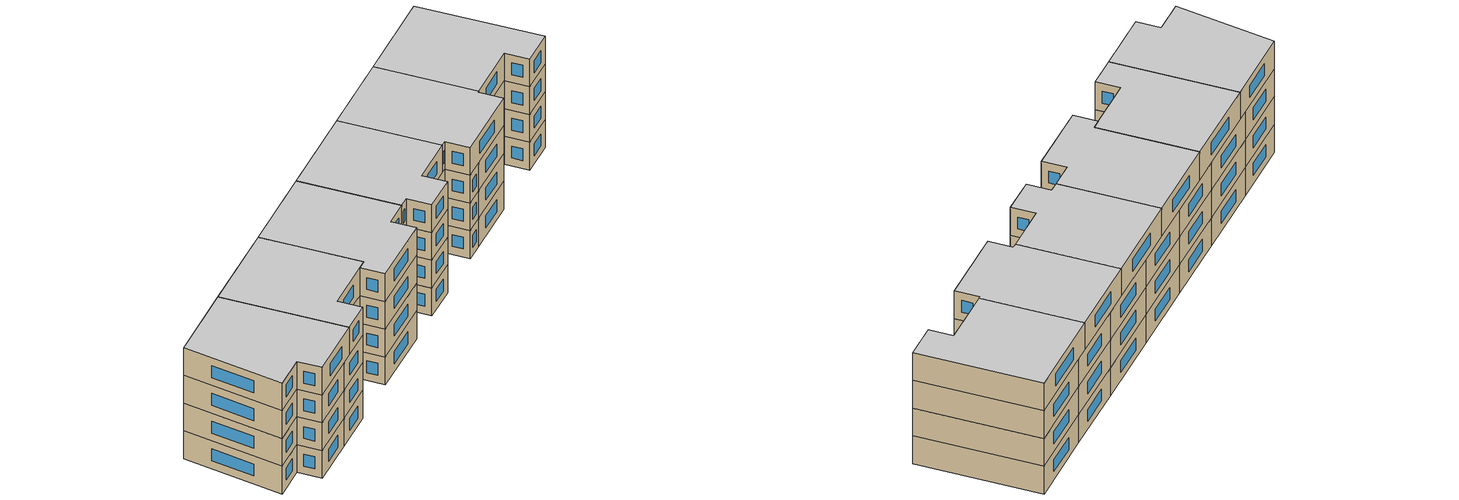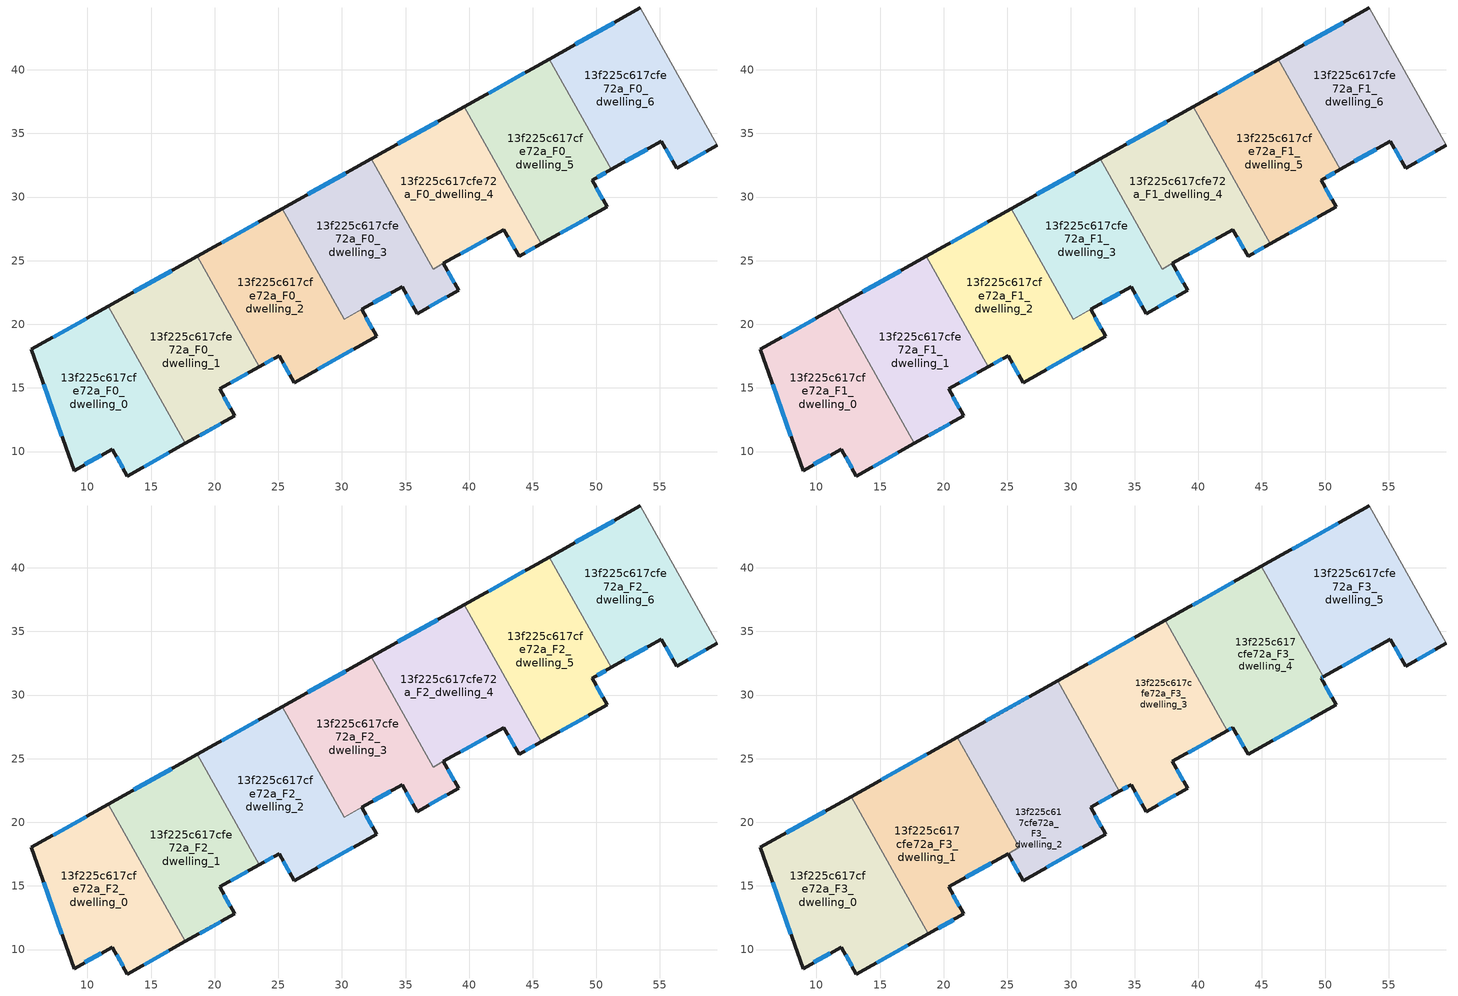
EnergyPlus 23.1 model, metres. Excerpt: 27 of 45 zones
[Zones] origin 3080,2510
13f225c617cfe72a_F0_dwelling_0
 floor ground (EU_floor_Construction): 11.65,21.42 17.7,10.63 13.14,8.08 11.96,10.19 8.94,8.5 5.59,18.03 z0
 wall outside (EU_wall_Construction): 11.65,21.42 5.59,18.03 8.94,8.5 11.96,10.19 13.14,8.08 17.7,10.63 z0:3
 wall to 13f225c617cfe72a_F0_dwelling_1 (EU_wall_Construction): 17.7,10.63 11.65,21.42 z0:3
 window (EU_Window_Construction): 12.3,9.59 12.8,8.68 / 9.8,8.98 11.1,9.71 / 6.55,15.3 7.98,11.22 / 9.92,20.45 7.32,19 / 14.45,8.81 16.4,9.9 z0.86:2.14
13f225c617cfe72a_F0_dwelling_1
 floor ground (EU_floor_Construction): 18.64,25.34 23.5,16.66 20.39,14.92 21.57,12.8 17.7,10.63 11.65,21.42 z0
 wall outside (EU_wall_Construction): 17.7,10.63 21.57,12.8 20.39,14.92 23.5,16.66 / 18.64,25.34 11.65,21.42 z0:3
 wall to 13f225c617cfe72a_F0_dwelling_2 (EU_wall_Construction): 23.5,16.66 18.64,25.34 z0:3
 window (EU_Window_Construction): 21.24,13.41 20.73,14.31 / 18.81,11.25 20.47,12.18 / 16.64,24.22 13.65,22.54 / 21.28,15.41 22.61,16.16 z0.86:2.14
13f225c617cfe72a_F0_dwelling_2
 floor ground (EU_floor_Construction): 25.32,29.09 30.19,20.41 31.54,21.17 32.73,19.06 26.24,15.42 25.05,17.53 23.5,16.66 18.64,25.34 z0
 wall outside (EU_wall_Construction): 23.5,16.66 25.05,17.53 26.24,15.42 32.73,19.06 31.54,21.17 / 25.32,29.09 18.64,25.34 z0:3
 wall to 13f225c617cfe72a_F0_dwelling_3 (EU_wall_Construction): 30.18,20.41 25.32,29.09 / 31.54,21.17 30.19,20.41 z0:3
 window (EU_Window_Construction): 28.1,16.46 30.88,18.02 / 25.39,16.93 25.9,16.03 / 23.95,16.91 24.61,17.28 / 23.41,28.02 20.54,26.41 / 32.39,19.66 31.88,20.56 z0.86:2.14
13f225c617cfe72a_F0_dwelling_3
 floor ground (EU_floor_Construction): 32.31,33.01 37.18,24.33 37.98,24.79 39.17,22.67 35.92,20.85 34.73,22.96 31.54,21.17 30.18,20.41 25.32,29.09 z0
 wall outside (EU_wall_Construction): 32.31,33.01 25.32,29.09 / 31.54,21.17 34.73,22.96 35.92,20.85 39.17,22.67 37.98,24.79 z0:3
 wall to 13f225c617cfe72a_F0_dwelling_4 (EU_wall_Construction): 37.98,24.79 37.18,24.34 32.31,33.01 z0:3
 window (EU_Window_Construction): 30.31,31.89 27.32,30.21 / 38.83,23.28 38.32,24.18 / 36.85,21.37 38.24,22.15 / 35.07,22.35 35.58,21.45 / 32.45,21.68 33.82,22.44 z0.86:2.14
13f225c617cfe72a_F0_dwelling_4
 floor ground (EU_floor_Construction): 39.62,37.11 45.67,26.32 43.93,25.34 42.74,27.45 37.98,24.79 37.18,24.34 32.31,33.01 z0
 wall outside (EU_wall_Construction): 39.62,37.11 32.31,33.01 / 37.98,24.79 42.74,27.45 43.93,25.34 45.67,26.32 z0:3
 wall to 13f225c617cfe72a_F0_dwelling_5 (EU_wall_Construction): 45.67,26.32 39.62,37.11 z0:3
 window (EU_Window_Construction): 37.53,35.94 34.4,34.19 / 44.43,25.62 45.18,26.04 / 43.08,26.85 43.59,25.94 / 39.34,25.55 41.38,26.69 z0.86:2.14
13f225c617cfe72a_F0_dwelling_5
 floor ground (EU_floor_Construction): 46.29,40.85 51.16,32.17 49.66,31.33 50.85,29.22 45.67,26.32 39.62,37.11 z0
 wall outside (EU_wall_Construction): 45.67,26.32 50.85,29.22 49.66,31.33 51.16,32.17 / 46.29,40.85 39.62,37.11 z0:3
 wall to 13f225c617cfe72a_F0_dwelling_6 (EU_wall_Construction): 51.16,32.17 46.29,40.85 z0:3
 window (EU_Window_Construction): 50.51,29.82 50,30.73 / 47.15,27.15 49.37,28.39 / 44.38,39.78 41.53,38.18 / 50.09,31.57 50.73,31.93 z0.86:2.14
13f225c617cfe72a_F0_dwelling_6
 floor ground (EU_floor_Construction): 53.44,44.86 59.49,34.07 56.31,32.28 55.12,34.4 51.16,32.17 46.29,40.85 z0
 wall outside (EU_wall_Construction): 51.16,32.17 55.12,34.4 56.31,32.28 59.49,34.07 / 53.44,44.86 46.29,40.85 z0:3
 wall adiabatic (EU_wall_Construction): 59.49,34.07 53.44,44.86 z0:3
 window (EU_Window_Construction): 55.46,33.79 55.97,32.89 / 52.29,32.81 53.99,33.76 / 51.4,43.72 48.33,42 / 57.22,32.79 58.58,33.56 z0.86:2.14
13f225c617cfe72a_F1_dwelling_0
 floor to 13f225c617cfe72a_F0_dwelling_0 (EU_floor_Construction): 11.65,21.42 17.7,10.63 13.14,8.08 11.96,10.19 8.94,8.5 5.59,18.03 z3
 wall outside (EU_wall_Construction): 11.65,21.42 5.59,18.03 8.94,8.5 11.96,10.19 13.14,8.08 17.7,10.63 z3:6
 wall to 13f225c617cfe72a_F1_dwelling_1 (EU_wall_Construction): 17.7,10.63 11.65,21.42 z3:6
 window (EU_Window_Construction): 12.3,9.59 12.8,8.68 / 9.8,8.98 11.1,9.71 / 6.55,15.3 7.98,11.22 / 9.92,20.45 7.32,19 / 14.45,8.81 16.4,9.9 z3.86:5.14
13f225c617cfe72a_F1_dwelling_1
 floor to 13f225c617cfe72a_F0_dwelling_1 (EU_floor_Construction): 18.64,25.34 23.5,16.66 20.39,14.92 21.57,12.8 17.7,10.63 11.65,21.42 z3
 wall outside (EU_wall_Construction): 17.7,10.63 21.57,12.8 20.39,14.92 23.5,16.66 / 18.64,25.34 11.65,21.42 z3:6
 wall to 13f225c617cfe72a_F1_dwelling_2 (EU_wall_Construction): 23.5,16.66 18.64,25.34 z3:6
 window (EU_Window_Construction): 21.24,13.41 20.73,14.31 / 18.81,11.25 20.47,12.18 / 16.64,24.22 13.65,22.54 / 21.28,15.41 22.61,16.16 z3.86:5.14
13f225c617cfe72a_F1_dwelling_2
 floor to 13f225c617cfe72a_F0_dwelling_2 (EU_floor_Construction): 25.32,29.09 30.19,20.41 31.54,21.17 32.73,19.06 26.24,15.42 25.05,17.53 23.5,16.66 18.64,25.34 z3
 wall outside (EU_wall_Construction): 23.5,16.66 25.05,17.53 26.24,15.42 32.73,19.06 31.54,21.17 / 25.32,29.09 18.64,25.34 z3:6
 wall to 13f225c617cfe72a_F1_dwelling_3 (EU_wall_Construction): 30.18,20.41 25.32,29.09 / 31.54,21.17 30.19,20.41 z3:6
 window (EU_Window_Construction): 28.1,16.46 30.88,18.02 / 25.39,16.93 25.9,16.03 / 23.95,16.91 24.61,17.28 / 23.41,28.02 20.54,26.41 / 32.39,19.66 31.88,20.56 z3.86:5.14
13f225c617cfe72a_F1_dwelling_3
 floor to 13f225c617cfe72a_F0_dwelling_3 (EU_floor_Construction): 32.31,33.01 37.18,24.33 37.98,24.79 39.17,22.67 35.92,20.85 34.73,22.96 31.54,21.17 30.18,20.41 25.32,29.09 z3
 wall outside (EU_wall_Construction): 32.31,33.01 25.32,29.09 / 31.54,21.17 34.73,22.96 35.92,20.85 39.17,22.67 37.98,24.79 z3:6
 wall to 13f225c617cfe72a_F1_dwelling_4 (EU_wall_Construction): 37.98,24.79 37.18,24.34 32.31,33.01 z3:6
 window (EU_Window_Construction): 30.31,31.89 27.32,30.21 / 38.83,23.28 38.32,24.18 / 36.85,21.37 38.24,22.15 / 35.07,22.35 35.58,21.45 / 32.45,21.68 33.82,22.44 z3.86:5.14
13f225c617cfe72a_F1_dwelling_4
 floor to 13f225c617cfe72a_F0_dwelling_4 (EU_floor_Construction): 39.62,37.11 45.67,26.32 43.93,25.34 42.74,27.45 37.98,24.79 37.18,24.34 32.31,33.01 z3
 wall outside (EU_wall_Construction): 39.62,37.11 32.31,33.01 / 37.98,24.79 42.74,27.45 43.93,25.34 45.67,26.32 z3:6
 wall to 13f225c617cfe72a_F1_dwelling_5 (EU_wall_Construction): 45.67,26.32 39.62,37.11 z3:6
 window (EU_Window_Construction): 37.53,35.94 34.4,34.19 / 44.43,25.62 45.18,26.04 / 43.08,26.85 43.59,25.94 / 39.34,25.55 41.38,26.69 z3.86:5.14
13f225c617cfe72a_F1_dwelling_5
 floor to 13f225c617cfe72a_F0_dwelling_5 (EU_floor_Construction): 46.29,40.85 51.16,32.17 49.66,31.33 50.85,29.22 45.67,26.32 39.62,37.11 z3
 wall outside (EU_wall_Construction): 45.67,26.32 50.85,29.22 49.66,31.33 51.16,32.17 / 46.29,40.85 39.62,37.11 z3:6
 wall to 13f225c617cfe72a_F1_dwelling_6 (EU_wall_Construction): 51.16,32.17 46.29,40.85 z3:6
 window (EU_Window_Construction): 50.51,29.82 50,30.73 / 47.15,27.15 49.37,28.39 / 44.38,39.78 41.53,38.18 / 50.09,31.57 50.73,31.93 z3.86:5.14
13f225c617cfe72a_F1_dwelling_6
 floor to 13f225c617cfe72a_F0_dwelling_6 (EU_floor_Construction): 53.44,44.86 59.49,34.07 56.31,32.28 55.12,34.4 51.16,32.17 46.29,40.85 z3
 wall outside (EU_wall_Construction): 51.16,32.17 55.12,34.4 56.31,32.28 59.49,34.07 / 53.44,44.86 46.29,40.85 z3:6
 wall adiabatic (EU_wall_Construction): 59.49,34.07 53.44,44.86 z3:6
 window (EU_Window_Construction): 55.46,33.79 55.97,32.89 / 52.29,32.81 53.99,33.76 / 51.4,43.72 48.33,42 / 57.22,32.79 58.58,33.56 z3.86:5.14
13f225c617cfe72a_F2_dwelling_0
 floor to 13f225c617cfe72a_F1_dwelling_0 (EU_floor_Construction): 11.65,21.42 17.7,10.63 13.14,8.08 11.96,10.19 8.94,8.5 5.59,18.03 z6
 wall outside (EU_wall_Construction): 11.65,21.42 5.59,18.03 8.94,8.5 11.96,10.19 13.14,8.08 17.7,10.63 z6:9
 wall to 13f225c617cfe72a_F2_dwelling_1 (EU_wall_Construction): 17.7,10.63 11.65,21.42 z6:9
 window (EU_Window_Construction): 12.3,9.59 12.8,8.68 / 9.8,8.98 11.1,9.71 / 6.55,15.3 7.98,11.22 / 9.92,20.45 7.32,19 / 14.45,8.81 16.4,9.9 z6.86:8.14
13f225c617cfe72a_F2_dwelling_1
 floor to 13f225c617cfe72a_F1_dwelling_1 (EU_floor_Construction): 18.64,25.34 23.5,16.66 20.39,14.92 21.57,12.8 17.7,10.63 11.65,21.42 z6
 wall outside (EU_wall_Construction): 17.7,10.63 21.57,12.8 20.39,14.92 23.5,16.66 / 18.64,25.34 11.65,21.42 z6:9
 wall to 13f225c617cfe72a_F2_dwelling_2 (EU_wall_Construction): 23.5,16.66 18.64,25.34 z6:9
 window (EU_Window_Construction): 21.24,13.41 20.73,14.31 / 18.81,11.25 20.47,12.18 / 16.64,24.22 13.65,22.54 / 21.28,15.41 22.61,16.16 z6.86:8.14
13f225c617cfe72a_F2_dwelling_2
 floor to 13f225c617cfe72a_F1_dwelling_2 (EU_floor_Construction): 25.32,29.09 30.19,20.41 31.54,21.17 32.73,19.06 26.24,15.42 25.05,17.53 23.5,16.66 18.64,25.34 z6
 wall outside (EU_wall_Construction): 23.5,16.66 25.05,17.53 26.24,15.42 32.73,19.06 31.54,21.17 / 25.32,29.09 18.64,25.34 z6:9
 wall to 13f225c617cfe72a_F2_dwelling_3 (EU_wall_Construction): 30.18,20.41 25.32,29.09 / 31.54,21.17 30.19,20.41 z6:9
 window (EU_Window_Construction): 28.1,16.46 30.88,18.02 / 25.39,16.93 25.9,16.03 / 23.95,16.91 24.61,17.28 / 23.41,28.02 20.54,26.41 / 32.39,19.66 31.88,20.56 z6.86:8.14
13f225c617cfe72a_F2_dwelling_3
 floor to 13f225c617cfe72a_F1_dwelling_3 (EU_floor_Construction): 32.31,33.01 37.18,24.33 37.98,24.79 39.17,22.67 35.92,20.85 34.73,22.96 31.54,21.17 30.18,20.41 25.32,29.09 z6
 wall outside (EU_wall_Construction): 32.31,33.01 25.32,29.09 / 31.54,21.17 34.73,22.96 35.92,20.85 39.17,22.67 37.98,24.79 z6:9
 wall to 13f225c617cfe72a_F2_dwelling_4 (EU_wall_Construction): 37.98,24.79 37.18,24.34 32.31,33.01 z6:9
 window (EU_Window_Construction): 30.31,31.89 27.32,30.21 / 38.83,23.28 38.32,24.18 / 36.85,21.37 38.24,22.15 / 35.07,22.35 35.58,21.45 / 32.45,21.68 33.82,22.44 z6.86:8.14
13f225c617cfe72a_F2_dwelling_4
 floor to 13f225c617cfe72a_F1_dwelling_4 (EU_floor_Construction): 39.62,37.11 45.67,26.32 43.93,25.34 42.74,27.45 37.98,24.79 37.18,24.34 32.31,33.01 z6
 wall outside (EU_wall_Construction): 39.62,37.11 32.31,33.01 / 37.98,24.79 42.74,27.45 43.93,25.34 45.67,26.32 z6:9
 wall to 13f225c617cfe72a_F2_dwelling_5 (EU_wall_Construction): 45.67,26.32 39.62,37.11 z6:9
 window (EU_Window_Construction): 37.53,35.94 34.4,34.19 / 44.43,25.62 45.18,26.04 / 43.08,26.85 43.59,25.94 / 39.34,25.55 41.38,26.69 z6.86:8.14
13f225c617cfe72a_F2_dwelling_5
 floor to 13f225c617cfe72a_F1_dwelling_5 (EU_floor_Construction): 46.29,40.85 51.16,32.17 49.66,31.33 50.85,29.22 45.67,26.32 39.62,37.11 z6
 wall outside (EU_wall_Construction): 45.67,26.32 50.85,29.22 49.66,31.33 51.16,32.17 / 46.29,40.85 39.62,37.11 z6:9
 wall to 13f225c617cfe72a_F2_dwelling_6 (EU_wall_Construction): 51.16,32.17 46.29,40.85 z6:9
 window (EU_Window_Construction): 50.51,29.82 50,30.73 / 47.15,27.15 49.37,28.39 / 44.38,39.78 41.53,38.18 / 50.09,31.57 50.73,31.93 z6.86:8.14
13f225c617cfe72a_F2_dwelling_6
 floor to 13f225c617cfe72a_F1_dwelling_6 (EU_floor_Construction): 53.44,44.86 59.49,34.07 56.31,32.28 55.12,34.4 51.16,32.17 46.29,40.85 z6
 wall outside (EU_wall_Construction): 51.16,32.17 55.12,34.4 56.31,32.28 59.49,34.07 / 53.44,44.86 46.29,40.85 z6:9
 wall adiabatic (EU_wall_Construction): 59.49,34.07 53.44,44.86 z6:9
 window (EU_Window_Construction): 55.46,33.79 55.97,32.89 / 52.29,32.81 53.99,33.76 / 51.4,43.72 48.33,42 / 57.22,32.79 58.58,33.56 z6.86:8.14
13f225c617cfe72a_F3_dwelling_0
 floor to 13f225c617cfe72a_F2_dwelling_0 (EU_floor_Construction): 11.65,21.42 17.7,10.63 13.14,8.08 11.96,10.19 8.94,8.5 5.59,18.03 z9
 floor to 13f225c617cfe72a_F2_dwelling_1 (EU_floor_Construction): 12.71,22.02 18.77,11.23 17.7,10.63 11.65,21.42 z9
 wall outside (EU_wall_Construction): 12.71,22.02 5.59,18.03 8.94,8.5 11.96,10.19 13.14,8.08 18.77,11.23 z9:12
 wall to 13f225c617cfe72a_F3_dwelling_1 (EU_wall_Construction): 18.77,11.23 12.71,22.02 z9:12
 window (EU_Window_Construction): 12.3,9.59 12.8,8.68 / 9.8,8.98 11.1,9.71 / 6.55,15.3 7.98,11.22 / 10.68,20.88 7.63,19.17 / 14.75,8.98 17.16,10.33 z9.86:11.14
 ceiling to 13f225c617cfe72a_F4_dwelling_0 (EU_floor_Construction): 18.77,11.23 12.71,22.02 5.59,18.03 8.94,8.5 11.96,10.19 13.14,8.08 z12
13f225c617cfe72a_F3_dwelling_1
 floor to 13f225c617cfe72a_F2_dwelling_1 (EU_floor_Construction): 18.64,25.34 23.5,16.66 20.39,14.92 21.57,12.8 18.77,11.23 12.71,22.02 z9
 floor to 13f225c617cfe72a_F2_dwelling_2 (EU_floor_Construction): 21.07,26.7 25.93,18.03 23.5,16.66 18.64,25.34 z9
 wall outside (EU_wall_Construction): 21.07,26.71 12.71,22.02 / 18.77,11.23 21.57,12.8 20.39,14.92 25.06,17.53 z9:12
 wall to 13f225c617cfe72a_F3_dwelling_2 (EU_wall_Construction): 22.44,24.26 21.07,26.71 / 25.06,17.53 25.93,18.03 22.44,24.25 z9:12
 window (EU_Window_Construction): 18.68,25.37 15.1,23.36 / 21.24,13.41 20.73,14.31 / 19.57,11.68 20.77,12.35 / 21.72,15.66 23.72,16.79 z9.86:11.14
 ceiling to 13f225c617cfe72a_F4_dwelling_1 (EU_floor_Construction): 21.57,12.8 20.39,14.92 25.93,18.03 21.07,26.71 12.71,22.02 18.77,11.23 z12
13f225c617cfe72a_F3_dwelling_2
 floor to 13f225c617cfe72a_F2_dwelling_2 (EU_floor_Construction): 25.32,29.09 30.19,20.41 31.54,21.17 32.73,19.06 26.24,15.42 25.05,17.53 25.93,18.03 21.07,26.7 z9
 floor to 13f225c617cfe72a_F2_dwelling_3 (EU_floor_Construction): 28.95,31.13 33.82,22.44 31.51,21.15 30.18,20.41 25.32,29.09 z9
 wall outside (EU_wall_Construction): 28.95,31.13 21.07,26.71 / 25.05,17.53 26.24,15.42 32.73,19.06 31.54,21.17 33.82,22.44 z9:12
 wall to 13f225c617cfe72a_F3_dwelling_3 (EU_wall_Construction): 33.82,22.44 28.95,31.13 z9:12
 window (EU_Window_Construction): 26.7,29.86 23.32,27.97 / 32.19,21.53 33.17,22.08 / 32.39,19.66 31.88,20.57 / 28.1,16.46 30.88,18.02 / 25.39,16.93 25.9,16.03 z9.86:11.14
 ceiling to 13f225c617cfe72a_F4_dwelling_2 (EU_floor_Construction): 32.73,19.06 31.54,21.17 33.82,22.44 28.95,31.13 21.07,26.71 25.93,18.03 25.05,17.53 26.24,15.42 z12
13f225c617cfe72a_F3_dwelling_3
 floor to 13f225c617cfe72a_F2_dwelling_3 (EU_floor_Construction): 32.31,33.01 37.18,24.33 37.98,24.79 39.17,22.67 35.92,20.85 34.73,22.96 33.82,22.44 28.95,31.13 z9
 floor to 13f225c617cfe72a_F2_dwelling_4 (EU_floor_Construction): 37.4,35.87 42.27,27.19 37.95,24.76 37.18,24.34 32.31,33.01 z9
 wall outside (EU_wall_Construction): 33.82,22.44 34.73,22.96 35.92,20.85 39.17,22.67 37.98,24.79 42.27,27.19 / 37.4,35.87 28.95,31.13 z9:12
 wall to 13f225c617cfe72a_F3_dwelling_4 (EU_wall_Construction): 42.27,27.19 37.4,35.87 z9:12
 window (EU_Window_Construction): 38.83,23.28 38.32,24.18 / 36.85,21.37 38.24,22.15 / 35.07,22.35 35.58,21.45 / 34.08,22.59 34.47,22.81 / 34.99,34.51 31.36,32.48 / 39.21,25.47 41.05,26.5 z9.86:11.14
 ceiling to 13f225c617cfe72a_F4_dwelling_3 (EU_floor_Construction): 39.17,22.67 37.98,24.79 42.27,27.19 37.4,35.87 28.95,31.13 33.82,22.44 34.73,22.96 35.92,20.85 z12
13f225c617cfe72a_F3_dwelling_4
 floor to 13f225c617cfe72a_F2_dwelling_4 (EU_floor_Construction): 39.62,37.11 45.67,26.32 43.93,25.34 42.74,27.45 42.27,27.19 37.4,35.87 z9
 floor to 13f225c617cfe72a_F2_dwelling_5 (EU_floor_Construction): 44.97,40.11 49.84,31.43 49.66,31.33 50.85,29.22 45.67,26.32 39.62,37.11 z9
 wall outside (EU_wall_Construction): 42.27,27.19 42.74,27.45 43.93,25.34 50.85,29.22 49.66,31.33 49.84,31.43 / 44.97,40.11 37.4,35.87 z9:12
 wall to 13f225c617cfe72a_F3_dwelling_5 (EU_wall_Construction): 49.84,31.43 44.97,40.11 z9:12
 window (EU_Window_Construction): 50.51,29.82 50,30.73 / 45.9,26.45 48.87,28.11 / 43.08,26.85 43.59,25.94 / 42.41,27.26 42.61,27.38 / 42.81,38.9 39.57,37.08 / 49.71,31.36 49.79,31.4 z9.86:11.14
 ceiling to 13f225c617cfe72a_F4_dwelling_4 (EU_floor_Construction): 50.85,29.22 49.66,31.33 49.84,31.43 44.97,40.11 37.4,35.87 42.27,27.19 42.74,27.45 43.93,25.34 z12
13f225c617cfe72a_F3_dwelling_5
 floor to 13f225c617cfe72a_F2_dwelling_5 (EU_floor_Construction): 46.29,40.85 51.16,32.17 49.84,31.43 44.97,40.11 z9
 floor to 13f225c617cfe72a_F2_dwelling_6 (EU_floor_Construction): 53.44,44.86 59.49,34.07 56.31,32.28 55.12,34.4 51.16,32.17 46.29,40.85 z9
 wall outside (EU_wall_Construction): 49.84,31.43 55.12,34.4 56.31,32.28 59.49,34.07 / 53.44,44.86 44.97,40.11 z9:12
 wall adiabatic (EU_wall_Construction): 59.49,34.07 53.44,44.86 z9:12
 window (EU_Window_Construction): 55.46,33.79 55.97,32.89 / 51.35,32.28 53.61,33.55 / 51.02,43.51 47.39,41.47 / 57.22,32.79 58.58,33.56 z9.86:11.14
 ceiling to 13f225c617cfe72a_F4_dwelling_5 (EU_floor_Construction): 59.49,34.07 53.44,44.86 44.97,40.11 49.84,31.43 55.12,34.4 56.31,32.28 z12
[Building]
EU S2 Campaign: North Axis=0; Terrain=City; Solar Distribution=FullExterior
[Site:Location]
Helsinki-Vantaa.AP: Latitude=60.317; Longitude=24.963; Time Zone=2; Elevation=54.6
[SizingPeriod:WeatherFileDays]
AnnualSizingPeriod: Begin Month=1; Begin Day of Month=1; End Month=12; End Day of Month=31; Day of Week for Start Day=Monday; Use Weather File Daylight Saving Period=No; Use Weather File Rain and Snow Indicators=No
[MATERIAL]
EU_InternalMass_Material: Roughness=MediumRough; Thickness=0.1; Conductivity=1; Density=1800; Specific Heat=900; Thermal Absorptance=0.9; Solar Absorptance=0.7; Visible Absorptance=0.7
[MATERIAL:NOMASS] Roughness=MediumRough; Thermal Absorptance=0.9; Solar Absorptance=0.7; Visible Absorptance=0.7
Name | Thermal Resistance
EU_wall_NoMass | 5.91765
EU_floor_NoMass | 6.2875
[WINDOWMATERIAL:SIMPLEGLAZINGSYSTEM]
EU_Window_SimpleGlazing: UFactor=0.994035; Solar Heat Gain Coefficient=0.7; Visible Transmittance=0.7
[CONSTRUCTION]
EU_wall_Construction: EU_wall_NoMass
EU_floor_Construction: EU_floor_NoMass
EU_Window_Construction: EU_Window_SimpleGlazing
EU_InternalMass_Construction: EU_InternalMass_Material
[ZONE] Type=1; Multiplier=1; Ceiling Height=autocalculate; Floor Area=autocalculate; Part of Total Floor Area=Yes
Name | Volume
13f225c617cfe72a_F0_dwelling_0; 13f225c617cfe72a_F1_dwelling_0; 13f225c617cfe72a_F2_dwelling_0 | 271.36
13f225c617cfe72a_F3_dwelling_0 | 316.597
13f225c617cfe72a_F0_dwelling_1; 13f225c617cfe72a_F1_dwelling_1; 13f225c617cfe72a_F2_dwelling_1 | 271.373
13f225c617cfe72a_F3_dwelling_1 | 309.272
13f225c617cfe72a_F0_dwelling_2; 13f225c617cfe72a_F1_dwelling_2; 13f225c617cfe72a_F2_dwelling_2 | 282.688
13f225c617cfe72a_F3_dwelling_2 | 323.895
13f225c617cfe72a_F0_dwelling_3; 13f225c617cfe72a_F1_dwelling_3; 13f225c617cfe72a_F2_dwelling_3 | 266.7
13f225c617cfe72a_F3_dwelling_3 | 316.583
13f225c617cfe72a_F0_dwelling_4; 13f225c617cfe72a_F1_dwelling_4; 13f225c617cfe72a_F2_dwelling_4 | 264.683
13f225c617cfe72a_F3_dwelling_4 | 316.599
13f225c617cfe72a_F0_dwelling_5; 13f225c617cfe72a_F1_dwelling_5; 13f225c617cfe72a_F2_dwelling_5 | 271.382
13f225c617cfe72a_F3_dwelling_5 | 316.574
13f225c617cfe72a_F0_dwelling_6; 13f225c617cfe72a_F1_dwelling_6; 13f225c617cfe72a_F2_dwelling_6 | 271.345
[INTERNALMASS] Construction=EU_InternalMass_Construction
Name | Zone or ZoneList | Surface Area
13f225c617cfe72a_F0_dwelling_0_EU_InternalMass | 13f225c617cfe72a_F0_dwelling_0 | 90.4532
13f225c617cfe72a_F0_dwelling_1_EU_InternalMass | 13f225c617cfe72a_F0_dwelling_1 | 90.4575
13f225c617cfe72a_F0_dwelling_2_EU_InternalMass | 13f225c617cfe72a_F0_dwelling_2 | 94.2299
13f225c617cfe72a_F0_dwelling_3_EU_InternalMass | 13f225c617cfe72a_F0_dwelling_3 | 88.9013
13f225c617cfe72a_F0_dwelling_4_EU_InternalMass | 13f225c617cfe72a_F0_dwelling_4 | 88.2281
13f225c617cfe72a_F0_dwelling_5_EU_InternalMass | 13f225c617cfe72a_F0_dwelling_5 | 90.4605
13f225c617cfe72a_F0_dwelling_6_EU_InternalMass | 13f225c617cfe72a_F0_dwelling_6 | 90.4487
13f225c617cfe72a_F1_dwelling_0_EU_InternalMass | 13f225c617cfe72a_F1_dwelling_0 | 90.4532
13f225c617cfe72a_F1_dwelling_1_EU_InternalMass | 13f225c617cfe72a_F1_dwelling_1 | 90.4575
13f225c617cfe72a_F1_dwelling_2_EU_InternalMass | 13f225c617cfe72a_F1_dwelling_2 | 94.2299
13f225c617cfe72a_F1_dwelling_3_EU_InternalMass | 13f225c617cfe72a_F1_dwelling_3 | 88.9013
13f225c617cfe72a_F1_dwelling_4_EU_InternalMass | 13f225c617cfe72a_F1_dwelling_4 | 88.2281
13f225c617cfe72a_F1_dwelling_5_EU_InternalMass | 13f225c617cfe72a_F1_dwelling_5 | 90.4605
13f225c617cfe72a_F1_dwelling_6_EU_InternalMass | 13f225c617cfe72a_F1_dwelling_6 | 90.4487
13f225c617cfe72a_F2_dwelling_0_EU_InternalMass | 13f225c617cfe72a_F2_dwelling_0 | 90.4532
13f225c617cfe72a_F2_dwelling_1_EU_InternalMass | 13f225c617cfe72a_F2_dwelling_1 | 90.4575
13f225c617cfe72a_F2_dwelling_2_EU_InternalMass | 13f225c617cfe72a_F2_dwelling_2 | 94.2299
13f225c617cfe72a_F2_dwelling_3_EU_InternalMass | 13f225c617cfe72a_F2_dwelling_3 | 88.9013
13f225c617cfe72a_F2_dwelling_4_EU_InternalMass | 13f225c617cfe72a_F2_dwelling_4 | 88.2281
13f225c617cfe72a_F2_dwelling_5_EU_InternalMass | 13f225c617cfe72a_F2_dwelling_5 | 90.4605
13f225c617cfe72a_F2_dwelling_6_EU_InternalMass | 13f225c617cfe72a_F2_dwelling_6 | 90.4487
13f225c617cfe72a_F3_dwelling_0_EU_InternalMass | 13f225c617cfe72a_F3_dwelling_0 | 105.532
13f225c617cfe72a_F3_dwelling_1_EU_InternalMass | 13f225c617cfe72a_F3_dwelling_1 | 103.091
13f225c617cfe72a_F3_dwelling_2_EU_InternalMass | 13f225c617cfe72a_F3_dwelling_2 | 107.964
13f225c617cfe72a_F3_dwelling_3_EU_InternalMass | 13f225c617cfe72a_F3_dwelling_3 | 105.528
13f225c617cfe72a_F3_dwelling_4_EU_InternalMass | 13f225c617cfe72a_F3_dwelling_4 | 105.533
13f225c617cfe72a_F3_dwelling_5_EU_InternalMass | 13f225c617cfe72a_F3_dwelling_5 | 105.525
[OTHEREQUIPMENT] Fuel Type=Electricity; Design Level Calculation Method=Watts/Area; Power per Zone Floor Area=1; Fraction Latent=0; Fraction Radiant=0; Fraction Lost=0; Carbon Dioxide Generation Rate=0; EndUse Subcategory=EU_Step8_InternalGains
Name | Zone or ZoneList or Space or SpaceList | Schedule
EU_Step8_InternalGain_13f225c617cfe72a_F0_dwelling_0_f000 | 13f225c617cfe72a_F0_dwelling_0 | EU_Step8_GainSchedule_13f225c617cfe72a_F0_dwelling_0_f000
EU_Step8_InternalGain_13f225c617cfe72a_F0_dwelling_1_f000 | 13f225c617cfe72a_F0_dwelling_1 | EU_Step8_GainSchedule_13f225c617cfe72a_F0_dwelling_1_f000
EU_Step8_InternalGain_13f225c617cfe72a_F0_dwelling_2_f000 | 13f225c617cfe72a_F0_dwelling_2 | EU_Step8_GainSchedule_13f225c617cfe72a_F0_dwelling_2_f000
EU_Step8_InternalGain_13f225c617cfe72a_F0_dwelling_3_f000 | 13f225c617cfe72a_F0_dwelling_3 | EU_Step8_GainSchedule_13f225c617cfe72a_F0_dwelling_3_f000
EU_Step8_InternalGain_13f225c617cfe72a_F0_dwelling_4_f000 | 13f225c617cfe72a_F0_dwelling_4 | EU_Step8_GainSchedule_13f225c617cfe72a_F0_dwelling_4_f000
EU_Step8_InternalGain_13f225c617cfe72a_F0_dwelling_5_f000 | 13f225c617cfe72a_F0_dwelling_5 | EU_Step8_GainSchedule_13f225c617cfe72a_F0_dwelling_5_f000
EU_Step8_InternalGain_13f225c617cfe72a_F0_dwelling_6_f000 | 13f225c617cfe72a_F0_dwelling_6 | EU_Step8_GainSchedule_13f225c617cfe72a_F0_dwelling_6_f000
EU_Step8_InternalGain_13f225c617cfe72a_F1_dwelling_0_f000 | 13f225c617cfe72a_F1_dwelling_0 | EU_Step8_GainSchedule_13f225c617cfe72a_F1_dwelling_0_f000
EU_Step8_InternalGain_13f225c617cfe72a_F1_dwelling_1_f000 | 13f225c617cfe72a_F1_dwelling_1 | EU_Step8_GainSchedule_13f225c617cfe72a_F1_dwelling_1_f000
EU_Step8_InternalGain_13f225c617cfe72a_F1_dwelling_2_f000 | 13f225c617cfe72a_F1_dwelling_2 | EU_Step8_GainSchedule_13f225c617cfe72a_F1_dwelling_2_f000
EU_Step8_InternalGain_13f225c617cfe72a_F1_dwelling_3_f000 | 13f225c617cfe72a_F1_dwelling_3 | EU_Step8_GainSchedule_13f225c617cfe72a_F1_dwelling_3_f000
EU_Step8_InternalGain_13f225c617cfe72a_F1_dwelling_4_f000 | 13f225c617cfe72a_F1_dwelling_4 | EU_Step8_GainSchedule_13f225c617cfe72a_F1_dwelling_4_f000
EU_Step8_InternalGain_13f225c617cfe72a_F1_dwelling_5_f000 | 13f225c617cfe72a_F1_dwelling_5 | EU_Step8_GainSchedule_13f225c617cfe72a_F1_dwelling_5_f000
EU_Step8_InternalGain_13f225c617cfe72a_F1_dwelling_6_f000 | 13f225c617cfe72a_F1_dwelling_6 | EU_Step8_GainSchedule_13f225c617cfe72a_F1_dwelling_6_f000
EU_Step8_InternalGain_13f225c617cfe72a_F2_dwelling_0_f000 | 13f225c617cfe72a_F2_dwelling_0 | EU_Step8_GainSchedule_13f225c617cfe72a_F2_dwelling_0_f000
EU_Step8_InternalGain_13f225c617cfe72a_F2_dwelling_1_f000 | 13f225c617cfe72a_F2_dwelling_1 | EU_Step8_GainSchedule_13f225c617cfe72a_F2_dwelling_1_f000
EU_Step8_InternalGain_13f225c617cfe72a_F2_dwelling_2_f000 | 13f225c617cfe72a_F2_dwelling_2 | EU_Step8_GainSchedule_13f225c617cfe72a_F2_dwelling_2_f000
EU_Step8_InternalGain_13f225c617cfe72a_F2_dwelling_3_f000 | 13f225c617cfe72a_F2_dwelling_3 | EU_Step8_GainSchedule_13f225c617cfe72a_F2_dwelling_3_f000
EU_Step8_InternalGain_13f225c617cfe72a_F2_dwelling_4_f000 | 13f225c617cfe72a_F2_dwelling_4 | EU_Step8_GainSchedule_13f225c617cfe72a_F2_dwelling_4_f000
EU_Step8_InternalGain_13f225c617cfe72a_F2_dwelling_5_f000 | 13f225c617cfe72a_F2_dwelling_5 | EU_Step8_GainSchedule_13f225c617cfe72a_F2_dwelling_5_f000
EU_Step8_InternalGain_13f225c617cfe72a_F2_dwelling_6_f000 | 13f225c617cfe72a_F2_dwelling_6 | EU_Step8_GainSchedule_13f225c617cfe72a_F2_dwelling_6_f000
EU_Step8_InternalGain_13f225c617cfe72a_F3_dwelling_0_f000 | 13f225c617cfe72a_F3_dwelling_0 | EU_Step8_GainSchedule_13f225c617cfe72a_F3_dwelling_0_f000
EU_Step8_InternalGain_13f225c617cfe72a_F3_dwelling_1_f000 | 13f225c617cfe72a_F3_dwelling_1 | EU_Step8_GainSchedule_13f225c617cfe72a_F3_dwelling_1_f000
EU_Step8_InternalGain_13f225c617cfe72a_F3_dwelling_2_f000 | 13f225c617cfe72a_F3_dwelling_2 | EU_Step8_GainSchedule_13f225c617cfe72a_F3_dwelling_2_f000
EU_Step8_InternalGain_13f225c617cfe72a_F3_dwelling_3_f000 | 13f225c617cfe72a_F3_dwelling_3 | EU_Step8_GainSchedule_13f225c617cfe72a_F3_dwelling_3_f000
EU_Step8_InternalGain_13f225c617cfe72a_F3_dwelling_4_f000 | 13f225c617cfe72a_F3_dwelling_4 | EU_Step8_GainSchedule_13f225c617cfe72a_F3_dwelling_4_f000
EU_Step8_InternalGain_13f225c617cfe72a_F3_dwelling_5_f000 | 13f225c617cfe72a_F3_dwelling_5 | EU_Step8_GainSchedule_13f225c617cfe72a_F3_dwelling_5_f000
[ZONEVENTILATION:DESIGNFLOWRATE] Schedule=EU_AlwaysOn; Design Flow Rate Calculation Method=AirChanges/Hour; Air Changes per Hour=0.596421; Ventilation Type=Natural; Fan Pressure Rise=0; Fan Total Efficiency=1; Constant Term Coefficient=1; Temperature Term Coefficient=0; Velocity Term Coefficient=0; Velocity Squared Term Coefficient=0; Minimum Indoor Temperature=-100; Maximum Indoor Temperature=100; Delta Temperature=-100; Minimum Outdoor Temperature=-100; Maximum Outdoor Temperature=100; Maximum Wind Speed=40
Name | Zone or ZoneList or Space or SpaceList
EU_ConstantAir_13f225c617cfe72a_F0_dwelling_0 | 13f225c617cfe72a_F0_dwelling_0
EU_ConstantAir_13f225c617cfe72a_F0_dwelling_1 | 13f225c617cfe72a_F0_dwelling_1
EU_ConstantAir_13f225c617cfe72a_F0_dwelling_2 | 13f225c617cfe72a_F0_dwelling_2
EU_ConstantAir_13f225c617cfe72a_F0_dwelling_3 | 13f225c617cfe72a_F0_dwelling_3
EU_ConstantAir_13f225c617cfe72a_F0_dwelling_4 | 13f225c617cfe72a_F0_dwelling_4
EU_ConstantAir_13f225c617cfe72a_F0_dwelling_5 | 13f225c617cfe72a_F0_dwelling_5
EU_ConstantAir_13f225c617cfe72a_F0_dwelling_6 | 13f225c617cfe72a_F0_dwelling_6
EU_ConstantAir_13f225c617cfe72a_F1_dwelling_0 | 13f225c617cfe72a_F1_dwelling_0
EU_ConstantAir_13f225c617cfe72a_F1_dwelling_1 | 13f225c617cfe72a_F1_dwelling_1
EU_ConstantAir_13f225c617cfe72a_F1_dwelling_2 | 13f225c617cfe72a_F1_dwelling_2
EU_ConstantAir_13f225c617cfe72a_F1_dwelling_3 | 13f225c617cfe72a_F1_dwelling_3
EU_ConstantAir_13f225c617cfe72a_F1_dwelling_4 | 13f225c617cfe72a_F1_dwelling_4
EU_ConstantAir_13f225c617cfe72a_F1_dwelling_5 | 13f225c617cfe72a_F1_dwelling_5
EU_ConstantAir_13f225c617cfe72a_F1_dwelling_6 | 13f225c617cfe72a_F1_dwelling_6
EU_ConstantAir_13f225c617cfe72a_F2_dwelling_0 | 13f225c617cfe72a_F2_dwelling_0
EU_ConstantAir_13f225c617cfe72a_F2_dwelling_1 | 13f225c617cfe72a_F2_dwelling_1
EU_ConstantAir_13f225c617cfe72a_F2_dwelling_2 | 13f225c617cfe72a_F2_dwelling_2
EU_ConstantAir_13f225c617cfe72a_F2_dwelling_3 | 13f225c617cfe72a_F2_dwelling_3
EU_ConstantAir_13f225c617cfe72a_F2_dwelling_4 | 13f225c617cfe72a_F2_dwelling_4
EU_ConstantAir_13f225c617cfe72a_F2_dwelling_5 | 13f225c617cfe72a_F2_dwelling_5
EU_ConstantAir_13f225c617cfe72a_F2_dwelling_6 | 13f225c617cfe72a_F2_dwelling_6
EU_ConstantAir_13f225c617cfe72a_F3_dwelling_0 | 13f225c617cfe72a_F3_dwelling_0
EU_ConstantAir_13f225c617cfe72a_F3_dwelling_1 | 13f225c617cfe72a_F3_dwelling_1
EU_ConstantAir_13f225c617cfe72a_F3_dwelling_2 | 13f225c617cfe72a_F3_dwelling_2
EU_ConstantAir_13f225c617cfe72a_F3_dwelling_3 | 13f225c617cfe72a_F3_dwelling_3
EU_ConstantAir_13f225c617cfe72a_F3_dwelling_4 | 13f225c617cfe72a_F3_dwelling_4
EU_ConstantAir_13f225c617cfe72a_F3_dwelling_5 | 13f225c617cfe72a_F3_dwelling_5
[HVACTEMPLATE:THERMOSTAT] Constant Heating Setpoint=20; Constant Cooling Setpoint=50
EU_HeatOnly_13f225c617cfe72a_F0_dwelling_0; EU_HeatOnly_13f225c617cfe72a_F0_dwelling_1; EU_HeatOnly_13f225c617cfe72a_F0_dwelling_2; EU_HeatOnly_13f225c617cfe72a_F0_dwelling_3; EU_HeatOnly_13f225c617cfe72a_F0_dwelling_4; EU_HeatOnly_13f225c617cfe72a_F0_dwelling_5; EU_HeatOnly_13f225c617cfe72a_F0_dwelling_6; EU_HeatOnly_13f225c617cfe72a_F1_dwelling_0; EU_HeatOnly_13f225c617cfe72a_F1_dwelling_1; EU_HeatOnly_13f225c617cfe72a_F1_dwelling_2; EU_HeatOnly_13f225c617cfe72a_F1_dwelling_3; EU_HeatOnly_13f225c617cfe72a_F1_dwelling_4; EU_HeatOnly_13f225c617cfe72a_F1_dwelling_5; EU_HeatOnly_13f225c617cfe72a_F1_dwelling_6; EU_HeatOnly_13f225c617cfe72a_F2_dwelling_0; EU_HeatOnly_13f225c617cfe72a_F2_dwelling_1; EU_HeatOnly_13f225c617cfe72a_F2_dwelling_2; EU_HeatOnly_13f225c617cfe72a_F2_dwelling_3; EU_HeatOnly_13f225c617cfe72a_F2_dwelling_4; EU_HeatOnly_13f225c617cfe72a_F2_dwelling_5; EU_HeatOnly_13f225c617cfe72a_F2_dwelling_6; EU_HeatOnly_13f225c617cfe72a_F3_dwelling_0; EU_HeatOnly_13f225c617cfe72a_F3_dwelling_1; EU_HeatOnly_13f225c617cfe72a_F3_dwelling_2; EU_HeatOnly_13f225c617cfe72a_F3_dwelling_3; EU_HeatOnly_13f225c617cfe72a_F3_dwelling_4; EU_HeatOnly_13f225c617cfe72a_F3_dwelling_5; EU_HeatOnly_13f225c617cfe72a_F4_dwelling_0; EU_HeatOnly_13f225c617cfe72a_F4_dwelling_1; EU_HeatOnly_13f225c617cfe72a_F4_dwelling_2; EU_HeatOnly_13f225c617cfe72a_F4_dwelling_3; EU_HeatOnly_13f225c617cfe72a_F4_dwelling_4; EU_HeatOnly_13f225c617cfe72a_F4_dwelling_5; EU_HeatOnly_13f225c617cfe72a_F5_dwelling_0; EU_HeatOnly_13f225c617cfe72a_F5_dwelling_1; EU_HeatOnly_13f225c617cfe72a_F5_dwelling_2; EU_HeatOnly_13f225c617cfe72a_F5_dwelling_3; EU_HeatOnly_13f225c617cfe72a_F5_dwelling_4; EU_HeatOnly_13f225c617cfe72a_F5_dwelling_5; EU_HeatOnly_13f225c617cfe72a_F6_dwelling_0; EU_HeatOnly_13f225c617cfe72a_F6_dwelling_1; EU_HeatOnly_13f225c617cfe72a_F6_dwelling_2; EU_HeatOnly_13f225c617cfe72a_F6_dwelling_3; EU_HeatOnly_13f225c617cfe72a_F6_dwelling_4; EU_HeatOnly_13f225c617cfe72a_F6_dwelling_5
[HVACTEMPLATE:ZONE:IDEALLOADSAIRSYSTEM] System Availability Schedule=EU_AlwaysOn; Maximum Heating Supply Air Temperature=50; Minimum Cooling Supply Air Temperature=13; Maximum Heating Supply Air Humidity Ratio=0.0156; Minimum Cooling Supply Air Humidity Ratio=0.0077; Heating Limit=NoLimit; Cooling Limit=NoLimit; Heating Availability Schedule=EU_AlwaysOn; Cooling Availability Schedule=EU_CoolingOff; Dehumidification Control Type=ConstantSensibleHeatRatio; Cooling Sensible Heat Ratio=0.7; Dehumidification Setpoint=60; Humidification Control Type=None; Humidification Setpoint=30; Outdoor Air Method=None; Outdoor Air Flow Rate per Person=0.00944; Outdoor Air Flow Rate per Zone Floor Area=0; Outdoor Air Flow Rate per Zone=0; Demand Controlled Ventilation Type=None; Outdoor Air Economizer Type=NoEconomizer; Heat Recovery Type=None; Sensible Heat Recovery Effectiveness=0.7; Latent Heat Recovery Effectiveness=0.65
Name | Template Thermostat
13f225c617cfe72a_F0_dwelling_0 | EU_HeatOnly_13f225c617cfe72a_F0_dwelling_0
13f225c617cfe72a_F0_dwelling_1 | EU_HeatOnly_13f225c617cfe72a_F0_dwelling_1
13f225c617cfe72a_F0_dwelling_2 | EU_HeatOnly_13f225c617cfe72a_F0_dwelling_2
13f225c617cfe72a_F0_dwelling_3 | EU_HeatOnly_13f225c617cfe72a_F0_dwelling_3
13f225c617cfe72a_F0_dwelling_4 | EU_HeatOnly_13f225c617cfe72a_F0_dwelling_4
13f225c617cfe72a_F0_dwelling_5 | EU_HeatOnly_13f225c617cfe72a_F0_dwelling_5
13f225c617cfe72a_F0_dwelling_6 | EU_HeatOnly_13f225c617cfe72a_F0_dwelling_6
13f225c617cfe72a_F1_dwelling_0 | EU_HeatOnly_13f225c617cfe72a_F1_dwelling_0
13f225c617cfe72a_F1_dwelling_1 | EU_HeatOnly_13f225c617cfe72a_F1_dwelling_1
13f225c617cfe72a_F1_dwelling_2 | EU_HeatOnly_13f225c617cfe72a_F1_dwelling_2
13f225c617cfe72a_F1_dwelling_3 | EU_HeatOnly_13f225c617cfe72a_F1_dwelling_3
13f225c617cfe72a_F1_dwelling_4 | EU_HeatOnly_13f225c617cfe72a_F1_dwelling_4
13f225c617cfe72a_F1_dwelling_5 | EU_HeatOnly_13f225c617cfe72a_F1_dwelling_5
13f225c617cfe72a_F1_dwelling_6 | EU_HeatOnly_13f225c617cfe72a_F1_dwelling_6
13f225c617cfe72a_F2_dwelling_0 | EU_HeatOnly_13f225c617cfe72a_F2_dwelling_0
13f225c617cfe72a_F2_dwelling_1 | EU_HeatOnly_13f225c617cfe72a_F2_dwelling_1
13f225c617cfe72a_F2_dwelling_2 | EU_HeatOnly_13f225c617cfe72a_F2_dwelling_2
13f225c617cfe72a_F2_dwelling_3 | EU_HeatOnly_13f225c617cfe72a_F2_dwelling_3
13f225c617cfe72a_F2_dwelling_4 | EU_HeatOnly_13f225c617cfe72a_F2_dwelling_4
13f225c617cfe72a_F2_dwelling_5 | EU_HeatOnly_13f225c617cfe72a_F2_dwelling_5
13f225c617cfe72a_F2_dwelling_6 | EU_HeatOnly_13f225c617cfe72a_F2_dwelling_6
13f225c617cfe72a_F3_dwelling_0 | EU_HeatOnly_13f225c617cfe72a_F3_dwelling_0
13f225c617cfe72a_F3_dwelling_1 | EU_HeatOnly_13f225c617cfe72a_F3_dwelling_1
13f225c617cfe72a_F3_dwelling_2 | EU_HeatOnly_13f225c617cfe72a_F3_dwelling_2
13f225c617cfe72a_F3_dwelling_3 | EU_HeatOnly_13f225c617cfe72a_F3_dwelling_3
13f225c617cfe72a_F3_dwelling_4 | EU_HeatOnly_13f225c617cfe72a_F3_dwelling_4
13f225c617cfe72a_F3_dwelling_5 | EU_HeatOnly_13f225c617cfe72a_F3_dwelling_5
[SIZING:ZONE] Zone Cooling Design Supply Air Temperature Input Method=SupplyAirTemperature; Zone Cooling Design Supply Air Temperature=13; Zone Heating Design Supply Air Temperature Input Method=SupplyAirTemperature; Zone Heating Design Supply Air Temperature=50; Zone Cooling Design Supply Air Humidity Ratio=0.008; Zone Heating Design Supply Air Humidity Ratio=0.008; Cooling Design Air Flow Method=DesignDay; Cooling Design Air Flow Rate=0; Cooling Minimum Air Flow per Zone Floor Area=0.000762; Cooling Minimum Air Flow=0; Cooling Minimum Air Flow Fraction=0.2; Heating Design Air Flow Method=DesignDay; Heating Design Air Flow Rate=0; Heating Maximum Air Flow per Zone Floor Area=0.002032; Heating Maximum Air Flow=0.141576; Heating Maximum Air Flow Fraction=0.3; Account for Dedicated Outdoor Air System=No; Dedicated Outdoor Air System Control Strategy=NeutralSupplyAir; Dedicated Outdoor Air Low Setpoint Temperature for Design=autosize; Dedicated Outdoor Air High Setpoint Temperature for Design=autosize; Zone Load Sizing Method=Sensible Load Only No Latent Load; Zone Latent Cooling Design Supply Air Humidity Ratio Input Method=HumidityRatioDifference; Zone Cooling Design Supply Air Humidity Ratio Difference=0.005; Zone Latent Heating Design Supply Air Humidity Ratio Input Method=HumidityRatioDifference; Zone Humidification Design Supply Air Humidity Ratio Difference=0.005
13f225c617cfe72a_F0_dwelling_0; 13f225c617cfe72a_F0_dwelling_1; 13f225c617cfe72a_F0_dwelling_2; 13f225c617cfe72a_F0_dwelling_3; 13f225c617cfe72a_F0_dwelling_4; 13f225c617cfe72a_F0_dwelling_5; 13f225c617cfe72a_F0_dwelling_6; 13f225c617cfe72a_F1_dwelling_0; 13f225c617cfe72a_F1_dwelling_1; 13f225c617cfe72a_F1_dwelling_2; 13f225c617cfe72a_F1_dwelling_3; 13f225c617cfe72a_F1_dwelling_4; 13f225c617cfe72a_F1_dwelling_5; 13f225c617cfe72a_F1_dwelling_6; 13f225c617cfe72a_F2_dwelling_0; 13f225c617cfe72a_F2_dwelling_1; 13f225c617cfe72a_F2_dwelling_2; 13f225c617cfe72a_F2_dwelling_3; 13f225c617cfe72a_F2_dwelling_4; 13f225c617cfe72a_F2_dwelling_5; 13f225c617cfe72a_F2_dwelling_6; 13f225c617cfe72a_F3_dwelling_0; 13f225c617cfe72a_F3_dwelling_1; 13f225c617cfe72a_F3_dwelling_2; 13f225c617cfe72a_F3_dwelling_3; 13f225c617cfe72a_F3_dwelling_4; 13f225c617cfe72a_F3_dwelling_5
[SCHEDULE:CONSTANT]
Name | Hourly Value
EU_AlwaysOn | 1
EU_CoolingOff | 0
[SCHEDULE:FILE] Column Number=1; Rows to Skip at Top=0; Number of Hours of Data=8760; Column Separator=Comma; Interpolate to Timestep=No; Minutes per Item=60; Adjust Schedule for Daylight Savings=Yes
Name | File
EU_Step8_GainSchedule_13f225c617cfe72a_F0_dwelling_0_f000 | ../../schedules/13f225c617cfe72a/13f225c617cfe72a_F0_dwelling_0_f000_gain.csv
EU_Step8_GainSchedule_13f225c617cfe72a_F0_dwelling_1_f000 | ../../schedules/13f225c617cfe72a/13f225c617cfe72a_F0_dwelling_1_f000_gain.csv
EU_Step8_GainSchedule_13f225c617cfe72a_F0_dwelling_2_f000 | ../../schedules/13f225c617cfe72a/13f225c617cfe72a_F0_dwelling_2_f000_gain.csv
EU_Step8_GainSchedule_13f225c617cfe72a_F0_dwelling_3_f000 | ../../schedules/13f225c617cfe72a/13f225c617cfe72a_F0_dwelling_3_f000_gain.csv
EU_Step8_GainSchedule_13f225c617cfe72a_F0_dwelling_4_f000 | ../../schedules/13f225c617cfe72a/13f225c617cfe72a_F0_dwelling_4_f000_gain.csv
EU_Step8_GainSchedule_13f225c617cfe72a_F0_dwelling_5_f000 | ../../schedules/13f225c617cfe72a/13f225c617cfe72a_F0_dwelling_5_f000_gain.csv
EU_Step8_GainSchedule_13f225c617cfe72a_F0_dwelling_6_f000 | ../../schedules/13f225c617cfe72a/13f225c617cfe72a_F0_dwelling_6_f000_gain.csv
EU_Step8_GainSchedule_13f225c617cfe72a_F1_dwelling_0_f000 | ../../schedules/13f225c617cfe72a/13f225c617cfe72a_F1_dwelling_0_f000_gain.csv
EU_Step8_GainSchedule_13f225c617cfe72a_F1_dwelling_1_f000 | ../../schedules/13f225c617cfe72a/13f225c617cfe72a_F1_dwelling_1_f000_gain.csv
EU_Step8_GainSchedule_13f225c617cfe72a_F1_dwelling_2_f000 | ../../schedules/13f225c617cfe72a/13f225c617cfe72a_F1_dwelling_2_f000_gain.csv
EU_Step8_GainSchedule_13f225c617cfe72a_F1_dwelling_3_f000 | ../../schedules/13f225c617cfe72a/13f225c617cfe72a_F1_dwelling_3_f000_gain.csv
EU_Step8_GainSchedule_13f225c617cfe72a_F1_dwelling_4_f000 | ../../schedules/13f225c617cfe72a/13f225c617cfe72a_F1_dwelling_4_f000_gain.csv
EU_Step8_GainSchedule_13f225c617cfe72a_F1_dwelling_5_f000 | ../../schedules/13f225c617cfe72a/13f225c617cfe72a_F1_dwelling_5_f000_gain.csv
EU_Step8_GainSchedule_13f225c617cfe72a_F1_dwelling_6_f000 | ../../schedules/13f225c617cfe72a/13f225c617cfe72a_F1_dwelling_6_f000_gain.csv
EU_Step8_GainSchedule_13f225c617cfe72a_F2_dwelling_0_f000 | ../../schedules/13f225c617cfe72a/13f225c617cfe72a_F2_dwelling_0_f000_gain.csv
EU_Step8_GainSchedule_13f225c617cfe72a_F2_dwelling_1_f000 | ../../schedules/13f225c617cfe72a/13f225c617cfe72a_F2_dwelling_1_f000_gain.csv
EU_Step8_GainSchedule_13f225c617cfe72a_F2_dwelling_2_f000 | ../../schedules/13f225c617cfe72a/13f225c617cfe72a_F2_dwelling_2_f000_gain.csv
EU_Step8_GainSchedule_13f225c617cfe72a_F2_dwelling_3_f000 | ../../schedules/13f225c617cfe72a/13f225c617cfe72a_F2_dwelling_3_f000_gain.csv
EU_Step8_GainSchedule_13f225c617cfe72a_F2_dwelling_4_f000 | ../../schedules/13f225c617cfe72a/13f225c617cfe72a_F2_dwelling_4_f000_gain.csv
EU_Step8_GainSchedule_13f225c617cfe72a_F2_dwelling_5_f000 | ../../schedules/13f225c617cfe72a/13f225c617cfe72a_F2_dwelling_5_f000_gain.csv
EU_Step8_GainSchedule_13f225c617cfe72a_F2_dwelling_6_f000 | ../../schedules/13f225c617cfe72a/13f225c617cfe72a_F2_dwelling_6_f000_gain.csv
EU_Step8_GainSchedule_13f225c617cfe72a_F3_dwelling_0_f000 | ../../schedules/13f225c617cfe72a/13f225c617cfe72a_F3_dwelling_0_f000_gain.csv
EU_Step8_GainSchedule_13f225c617cfe72a_F3_dwelling_1_f000 | ../../schedules/13f225c617cfe72a/13f225c617cfe72a_F3_dwelling_1_f000_gain.csv
EU_Step8_GainSchedule_13f225c617cfe72a_F3_dwelling_2_f000 | ../../schedules/13f225c617cfe72a/13f225c617cfe72a_F3_dwelling_2_f000_gain.csv
EU_Step8_GainSchedule_13f225c617cfe72a_F3_dwelling_3_f000 | ../../schedules/13f225c617cfe72a/13f225c617cfe72a_F3_dwelling_3_f000_gain.csv
EU_Step8_GainSchedule_13f225c617cfe72a_F3_dwelling_4_f000 | ../../schedules/13f225c617cfe72a/13f225c617cfe72a_F3_dwelling_4_f000_gain.csv
EU_Step8_GainSchedule_13f225c617cfe72a_F3_dwelling_5_f000 | ../../schedules/13f225c617cfe72a/13f225c617cfe72a_F3_dwelling_5_f000_gain.csv
